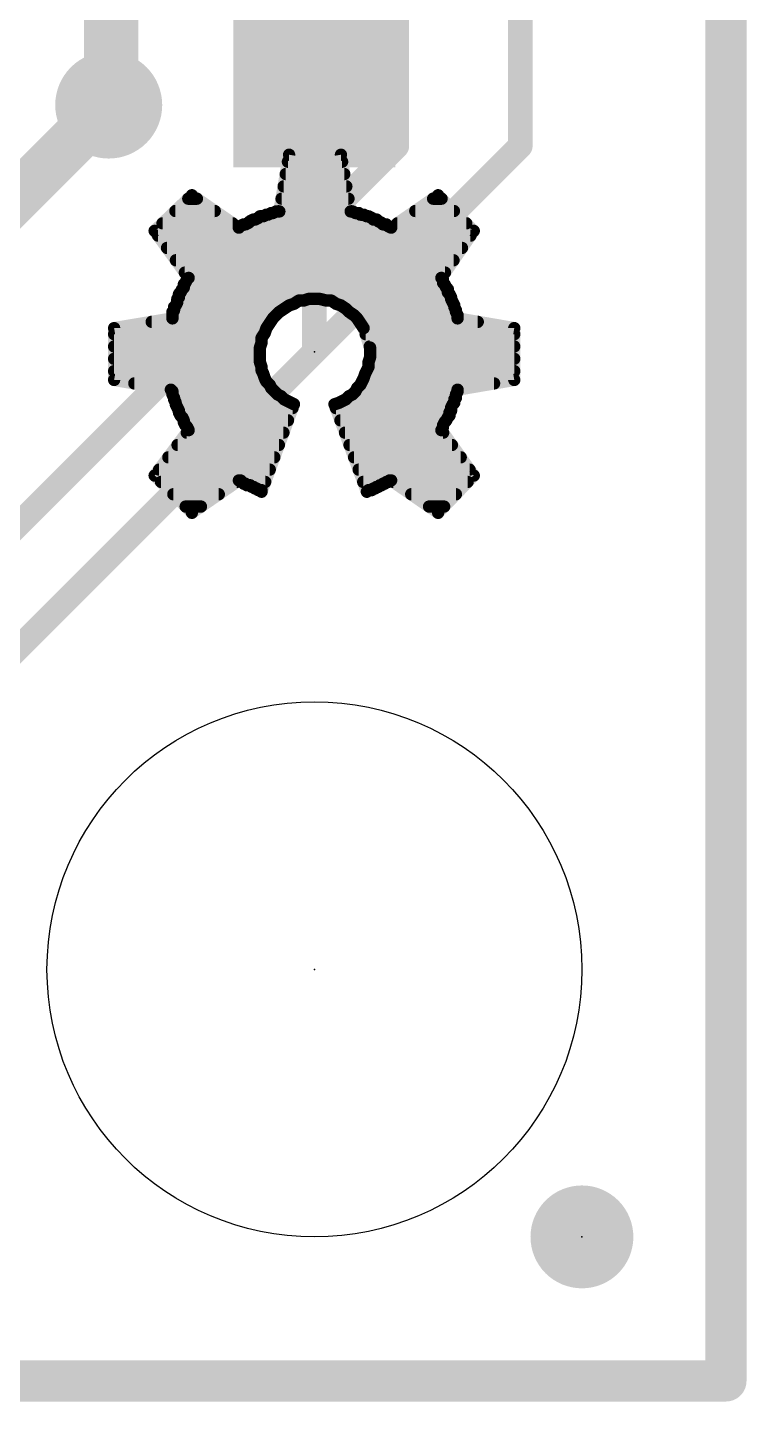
# Model space of a CAD drawing. Extents: x -41 to 66, y -18 to 51.
# Drawn here: x 21.09 to 25.53, y -0.13 to 8.35 of the extents above; entities that cross this region are included whole.
import ezdxf

# ---------------------------------------------------------------- set-up
doc = ezdxf.new("R2010")
doc.units = 0
for name, color, linetype in [('1', 12, 'CONTINUOUS'), ('16', 132, 'CONTINUOUS'), ('18', 110, 'CONTINUOUS'), ('20', 31, 'CONTINUOUS'), ('22', 40, 'CONTINUOUS'), ('23', 53, 'CONTINUOUS'), ('24', 53, 'CONTINUOUS'), ('51', 53, 'CONTINUOUS')]:
    doc.layers.add(name, color=color, linetype=linetype)

# ---------------------------------------------------------------- blocks, each defined once
blk = doc.blocks.new('PIE')
at = {"const_width": 0.5}
blk.add_lwpolyline([(0, -0.25, 1), (0, 0.25, 1), (0, -0.25)], format="xyb", dxfattribs=at)
blk = doc.blocks.new('RECT')
blk.add_solid([(-0.5, -0.5), (0.5, -0.5), (-0.5, 0.5), (0.5, 0.5)])
blk = doc.blocks.new('ROUNDV')
at = {"const_width": 0.5}
blk.add_lwpolyline([(0, -0.25, 1), (0, 0.25, 1), (0, -0.25)], format="xyb", dxfattribs=at)

msp = doc.modelspace()

# ---------------------------------------------------------------- linework, layer by layer
at = {"layer": '1'}
for points, const_width in [([(25.4, 50.8), (25.4, 0)], 0.254), ([(21.59, 7.874), (21.59, 11.43)], 0.3048), ([(22.86, 8.04), (22.86, 6.35)], 0.1524), ([(22.86, 6.35), (20.32, 3.81)], 0.1524), ([(25.4, 0), (0, 0)], 0.254)]:
    msp.add_lwpolyline(points, dxfattribs=dict(at, const_width=const_width))
for points, const_width in [([(22.8981, 8.04, 1), (22.8219, 8.04)], 0.0762), ([(21.5138, 7.874, 1), (21.6662, 7.874)], 0.1524), ([(22.8219, 6.35, 1), (22.8981, 6.35)], 0.0762), ([(22.8869, 6.3231, 1), (22.8331, 6.3769)], 0.0762), ([(25.4, -0.0635, 1), (25.4, 0.0635)], 0.127), ([(25.3365, 0, 1), (25.4635, 0)], 0.127)]:
    msp.add_lwpolyline(points, format="xyb", dxfattribs=dict(at, const_width=const_width))
at = {"layer": '16'}
for points, const_width in [([(25.4, 50.8), (25.4, 0)], 0.254), ([(24.13, 7.62), (24.13, 13.97)], 0.1524), ([(23.368, 7.62), (23.368, 12.192)], 0.1524), ([(21.6201, 9.21), (21.6201, 7.9041)], 0.3048), ([(21.6201, 7.9041), (21.59, 7.874)], 0.3048), ([(21.59, 7.874), (17.526, 3.81)], 0.3048), ([(19.05, 2.54), (24.13, 7.62)], 0.1524), ([(20.193, 4.445), (23.368, 7.62)], 0.1524), ([(25.4, 0), (0, 0)], 0.254)]:
    msp.add_lwpolyline(points, dxfattribs=dict(at, const_width=const_width))
for points, const_width in [([(21.674, 7.8502, 1), (21.5662, 7.958)], 0.1524), ([(21.5361, 7.9279, 1), (21.6439, 7.8201)], 0.1524), ([(21.6439, 7.8201, 1), (21.5361, 7.9279)], 0.1524), ([(21.5439, 7.9041, 1), (21.6963, 7.9041)], 0.1524), ([(23.3299, 7.62, 1), (23.4061, 7.62)], 0.0762), ([(23.3949, 7.5931, 1), (23.3411, 7.6469)], 0.0762), ([(24.0919, 7.62, 1), (24.1681, 7.62)], 0.0762), ([(24.1569, 7.5931, 1), (24.1031, 7.6469)], 0.0762), ([(25.4, -0.0635, 1), (25.4, 0.0635)], 0.127), ([(25.3365, 0, 1), (25.4635, 0)], 0.127)]:
    msp.add_lwpolyline(points, format="xyb", dxfattribs=dict(at, const_width=const_width))
at = {"layer": '20', "const_width": 0.2032}
for points in [[(25.4, 50.8), (25.4, 0)], [(25.4, 0), (0, 0)]]:
    msp.add_lwpolyline(points, dxfattribs=at)
at = {"layer": '20', "const_width": 0.1016}
for points in [[(25.4, -0.0508, 1), (25.4, 0.0508)], [(25.3492, 0, 1), (25.4508, 0)]]:
    msp.add_lwpolyline(points, format="xyb", dxfattribs=at)
at = {"layer": '20'}
msp.add_circle((22.86, 2.54), 1.651, dxfattribs=at)
at = {"layer": '22', "const_width": 0.076}
for points in [[(22.6434, 7.2174), (22.7034, 7.5674)], [(22.696, 7.524), (23.0308, 7.524)], [(22.7034, 7.5674), (23.0234, 7.5674)], [(23.0234, 7.5674), (23.0834, 7.2174)], [(22.6829, 7.448), (23.0439, 7.448)], [(22.6699, 7.372), (23.0569, 7.372)], [(21.8734, 7.0974), (22.1034, 7.3174)], [(22.0811, 7.296), (22.1344, 7.296)], [(22.1034, 7.3174), (22.3934, 7.1174)], [(22.6569, 7.296), (23.0699, 7.296)], [(23.3334, 7.1174), (23.6234, 7.3174)], [(23.5924, 7.296), (23.6448, 7.296)], [(23.6234, 7.3174), (23.8434, 7.0974)], [(22.0016, 7.22), (22.2446, 7.22)], [(22.4934, 7.1674), (22.5134, 7.1774)], [(22.5134, 7.1774), (22.5234, 7.1874)], [(22.5234, 7.1874), (22.5434, 7.1874)], [(22.5434, 7.1874), (22.5634, 7.1974)], [(22.5634, 7.1974), (22.5734, 7.1974)], [(22.5734, 7.1974), (22.5934, 7.2074)], [(22.5934, 7.2074), (22.6034, 7.2074)], [(22.6034, 7.2074), (22.6234, 7.2174)], [(22.6234, 7.2174), (22.6434, 7.2174)], [(22.6439, 7.22), (23.0829, 7.22)], [(23.0834, 7.2174), (23.0934, 7.2174)], [(23.0934, 7.2174), (23.1134, 7.2074)], [(23.1134, 7.2074), (23.1334, 7.2074)], [(23.1334, 7.2074), (23.1434, 7.1974)], [(23.1434, 7.1974), (23.1634, 7.1974)], [(23.1634, 7.1974), (23.1834, 7.1874)], [(23.1834, 7.1874), (23.1934, 7.1874)], [(23.1934, 7.1874), (23.2134, 7.1774)], [(23.2134, 7.1774), (23.2234, 7.1674)], [(23.4822, 7.22), (23.7208, 7.22)], [(22.0834, 6.8074), (21.8734, 7.0974)], [(21.9222, 7.144), (22.3548, 7.144)], [(22.3934, 7.1174), (22.4034, 7.1274)], [(22.4034, 7.1274), (22.4234, 7.1374)], [(22.4234, 7.1374), (22.4334, 7.1374)], [(22.4334, 7.1374), (22.4534, 7.1474)], [(22.4467, 7.144), (23.2768, 7.144)], [(22.4534, 7.1474), (22.4634, 7.1574)], [(22.4634, 7.1574), (22.4834, 7.1674)], [(22.4834, 7.1674), (22.4934, 7.1674)], [(23.2234, 7.1674), (23.2434, 7.1674)], [(23.2434, 7.1674), (23.2534, 7.1574)], [(23.2534, 7.1574), (23.2734, 7.1474)], [(23.2734, 7.1474), (23.2834, 7.1374)], [(23.2834, 7.1374), (23.3034, 7.1374)], [(23.3034, 7.1374), (23.3134, 7.1274)], [(23.3134, 7.1274), (23.3334, 7.1174)], [(23.372, 7.144), (23.7968, 7.144)], [(23.8434, 7.0974), (23.6434, 6.8074)], [(21.8947, 7.068), (23.8231, 7.068)], [(21.9497, 6.992), (23.7707, 6.992)], [(22.0047, 6.916), (23.7183, 6.916)], [(22.0598, 6.84), (23.6659, 6.84)], [(22.0434, 6.7374), (22.0534, 6.7474)], [(22.0534, 6.7674), (22.0634, 6.7774)], [(22.0534, 6.7474), (22.0534, 6.7674)], [(22.0534, 6.764), (23.6651, 6.764)], [(22.0634, 6.7774), (22.0734, 6.7974)], [(22.0734, 6.7974), (22.0834, 6.8074)], [(23.6434, 6.8074), (23.6534, 6.7974)], [(23.6534, 6.7974), (23.6534, 6.7774)], [(23.6534, 6.7774), (23.6634, 6.7674)], [(23.6634, 6.7674), (23.6734, 6.7474)], [(23.6734, 6.7474), (23.6834, 6.7374)], [(22.0134, 6.6774), (22.0234, 6.6874)], [(22.0134, 6.6574), (22.0134, 6.6774)], [(22.0234, 6.7074), (22.0334, 6.7174)], [(22.0234, 6.6874), (22.0234, 6.7074)], [(22.0234, 6.688), (23.7031, 6.688)], [(22.0334, 6.7174), (22.0434, 6.7374)], [(22.7634, 6.6674), (22.7334, 6.6474)], [(22.7934, 6.6674), (22.7634, 6.6674)], [(22.8234, 6.6774), (22.7934, 6.6674)], [(22.8934, 6.6774), (22.8234, 6.6774)], [(22.9334, 6.6674), (22.8934, 6.6774)], [(22.9634, 6.6674), (22.9334, 6.6674)], [(22.9934, 6.6474), (22.9634, 6.6674)], [(23.6834, 6.7374), (23.6834, 6.7174)], [(23.6834, 6.7174), (23.6934, 6.7074)], [(23.6934, 6.7074), (23.7034, 6.6874)], [(23.7034, 6.6874), (23.7034, 6.6774)], [(23.7034, 6.6774), (23.7234, 6.6374)], [(21.9834, 6.5974), (21.9934, 6.6074)], [(21.9834, 6.5574), (21.9834, 6.5974)], [(21.9934, 6.6274), (22.0034, 6.6374)], [(21.9934, 6.6074), (21.9934, 6.6274)], [(21.9934, 6.612), (22.6653, 6.612)], [(22.0034, 6.6374), (22.0134, 6.6574)], [(22.6434, 6.5974), (22.6034, 6.5574)], [(22.7034, 6.6374), (22.6434, 6.5974)], [(22.7334, 6.6474), (22.7034, 6.6374)], [(23.0234, 6.6374), (22.9934, 6.6474)], [(23.0534, 6.6174), (23.0234, 6.6374)], [(23.0734, 6.5974), (23.0534, 6.6174)], [(23.0588, 6.612), (23.7311, 6.612)], [(23.1034, 6.5774), (23.0734, 6.5974)], [(23.1234, 6.5574), (23.1034, 6.5774)], [(23.7234, 6.6374), (23.7234, 6.6274)], [(23.7234, 6.6274), (23.7334, 6.6074)], [(23.7334, 6.6074), (23.7334, 6.5974)], [(23.7334, 6.5974), (23.7434, 6.5774)], [(23.7434, 6.5774), (23.7434, 6.5574)], [(21.6234, 6.4974), (21.9834, 6.5574)], [(21.6234, 6.1774), (21.6234, 6.4974)], [(21.8552, 6.536), (22.5892, 6.536)], [(22.5634, 6.4974), (22.5534, 6.4674)], [(22.6034, 6.5574), (22.5634, 6.4974)], [(23.1634, 6.4974), (23.1234, 6.5574)], [(23.1376, 6.536), (23.8681, 6.536)], [(23.2034, 6.3774), (23.1634, 6.4974)], [(23.7434, 6.5574), (24.0934, 6.4974)], [(24.0934, 6.4974), (24.0934, 6.1774)], [(21.6234, 6.46), (22.5485, 6.46)], [(22.5334, 6.4074), (22.5234, 6.3774)], [(22.5534, 6.4674), (22.5334, 6.4374)], [(22.5334, 6.4374), (22.5334, 6.4074)], [(23.1759, 6.46), (24.0934, 6.46)], [(21.6234, 6.384), (22.5256, 6.384)], [(22.5234, 6.3774), (22.5234, 6.2874)], [(23.2012, 6.384), (24.0934, 6.384)], [(23.2034, 6.3174), (23.2034, 6.3774)], [(21.6234, 6.308), (22.5234, 6.308)], [(22.5234, 6.2874), (22.5334, 6.2574)], [(22.5334, 6.2574), (22.5334, 6.2374)], [(22.5334, 6.2374), (22.5434, 6.2174)], [(23.1734, 6.2174), (23.1934, 6.2574)], [(23.1934, 6.2874), (23.2034, 6.3174)], [(23.1934, 6.2574), (23.1934, 6.2874)], [(23.2003, 6.308), (24.0934, 6.308)], [(21.6234, 6.232), (22.5361, 6.232)], [(21.9734, 6.1174), (21.6234, 6.1774)], [(21.7481, 6.156), (22.5748, 6.156)], [(22.5434, 6.2174), (22.5534, 6.1874)], [(22.5534, 6.1874), (22.5634, 6.1674)], [(22.5634, 6.1674), (22.5834, 6.1474)], [(23.1434, 6.1474), (23.1634, 6.1874)], [(23.1477, 6.156), (23.9688, 6.156)], [(23.1634, 6.1874), (23.1734, 6.2174)], [(23.1807, 6.232), (24.0934, 6.232)], [(24.0934, 6.1774), (23.7434, 6.1174)], [(21.9834, 6.1074), (21.9734, 6.1174)], [(21.9834, 6.0874), (21.9834, 6.1074)], [(21.9934, 6.0674), (21.9834, 6.0874)], [(21.9871, 6.08), (22.6481, 6.08)], [(21.9934, 6.0574), (21.9934, 6.0674)], [(22.5834, 6.1474), (22.5934, 6.1274)], [(22.5934, 6.1274), (22.6334, 6.0874)], [(22.6334, 6.0874), (22.6534, 6.0774)], [(22.6534, 6.0774), (22.6734, 6.0574)], [(23.0534, 6.0574), (23.0734, 6.0774)], [(23.0734, 6.0774), (23.0934, 6.0874)], [(23.0787, 6.08), (23.7334, 6.08)], [(23.0934, 6.0874), (23.1134, 6.1074)], [(23.1134, 6.1074), (23.1234, 6.1274)], [(23.1234, 6.1274), (23.1434, 6.1474)], [(23.7334, 6.0674), (23.7234, 6.0574)], [(23.7434, 6.1074), (23.7334, 6.0874)], [(23.7334, 6.0874), (23.7334, 6.0674)], [(23.7434, 6.1174), (23.7434, 6.1074)], [(22.0034, 6.0374), (21.9934, 6.0574)], [(22.0034, 6.0274), (22.0034, 6.0374)], [(22.0234, 5.9874), (22.0034, 6.0274)], [(22.0151, 6.004), (22.7247, 6.004)], [(22.0234, 5.9774), (22.0234, 5.9874)], [(22.7334, 6.0274), (22.5334, 5.4874)], [(22.6734, 6.0574), (22.7334, 6.0274)], [(22.9834, 6.0274), (23.0134, 6.0374)], [(23.1834, 5.4874), (22.9834, 6.0274)], [(22.9921, 6.004), (23.7034, 6.004)], [(23.0134, 6.0374), (23.0534, 6.0574)], [(23.7034, 5.9874), (23.6934, 5.9774)], [(23.7134, 6.0274), (23.7034, 6.0074)], [(23.7034, 6.0074), (23.7034, 5.9874)], [(23.7234, 6.0374), (23.7134, 6.0274)], [(23.7234, 6.0574), (23.7234, 6.0374)], [(22.0334, 5.9574), (22.0234, 5.9774)], [(22.0434, 5.9474), (22.0334, 5.9574)], [(22.0534, 5.9274), (22.0434, 5.9474)], [(22.0531, 5.928), (22.6966, 5.928)], [(22.0534, 5.9174), (22.0534, 5.9274)], [(22.0634, 5.8974), (22.0534, 5.9174)], [(23.0202, 5.928), (23.6737, 5.928)], [(23.6634, 5.9174), (23.6534, 5.8974)], [(23.6734, 5.9274), (23.6634, 5.9174)], [(23.6834, 5.9474), (23.6734, 5.9274)], [(23.6934, 5.9574), (23.6834, 5.9474)], [(23.6934, 5.9774), (23.6934, 5.9574)], [(21.8734, 5.5874), (22.0834, 5.8674)], [(22.0734, 5.8874), (22.0634, 5.8974)], [(22.0719, 5.852), (22.6684, 5.852)], [(22.0834, 5.8674), (22.0734, 5.8874)], [(23.0484, 5.852), (23.6544, 5.852)], [(23.6534, 5.8874), (23.6434, 5.8674)], [(23.6434, 5.8674), (23.8434, 5.5874)], [(23.6534, 5.8974), (23.6534, 5.8874)], [(22.0149, 5.776), (22.6403, 5.776)], [(23.0765, 5.776), (23.7087, 5.776)], [(21.9579, 5.7), (22.6122, 5.7)], [(23.1046, 5.7), (23.7629, 5.7)], [(22.1034, 5.3574), (21.8734, 5.5874)], [(21.9009, 5.624), (22.584, 5.624)], [(23.1328, 5.624), (23.8172, 5.624)], [(23.8434, 5.5874), (23.6234, 5.3574)], [(21.9128, 5.548), (22.3798, 5.548)], [(22.3934, 5.5574), (22.1034, 5.3574)], [(22.4034, 5.5574), (22.3934, 5.5574)], [(22.4234, 5.5374), (22.4034, 5.5574)], [(22.4128, 5.548), (22.5559, 5.548)], [(22.4334, 5.5374), (22.4234, 5.5374)], [(22.4434, 5.5274), (22.4334, 5.5374)], [(22.4634, 5.5274), (22.4434, 5.5274)], [(22.4734, 5.5174), (22.4634, 5.5274)], [(22.4834, 5.5174), (22.4734, 5.5174)], [(22.4934, 5.5074), (22.4834, 5.5174)], [(22.5034, 5.5074), (22.4934, 5.5074)], [(22.5134, 5.4974), (22.5034, 5.5074)], [(22.5334, 5.4974), (22.5134, 5.4974)], [(22.5334, 5.4874), (22.5334, 5.4974)], [(23.1609, 5.548), (23.314, 5.548)], [(23.1934, 5.4974), (23.1834, 5.4874)], [(23.2134, 5.4974), (23.1934, 5.4974)], [(23.2234, 5.5074), (23.2134, 5.4974)], [(23.2334, 5.5074), (23.2234, 5.5074)], [(23.2434, 5.5174), (23.2334, 5.5074)], [(23.2534, 5.5174), (23.2434, 5.5174)], [(23.2634, 5.5274), (23.2534, 5.5174)], [(23.2734, 5.5274), (23.2634, 5.5274)], [(23.2834, 5.5374), (23.2734, 5.5274)], [(23.2934, 5.5374), (23.2834, 5.5374)], [(23.3034, 5.5474), (23.2934, 5.5374)], [(23.3134, 5.5474), (23.3034, 5.5474)], [(23.3234, 5.5574), (23.3134, 5.5474)], [(23.3334, 5.5574), (23.3234, 5.5574)], [(23.6234, 5.3574), (23.3334, 5.5574)], [(23.347, 5.548), (23.8057, 5.548)], [(21.9888, 5.472), (22.2696, 5.472)], [(22.0648, 5.396), (22.1594, 5.396)], [(23.4572, 5.472), (23.7331, 5.472)], [(23.5674, 5.396), (23.6604, 5.396)]]:
    msp.add_lwpolyline(points, dxfattribs=at)
at = {"layer": '22', "const_width": 0.038}
for points in [[(22.696, 7.543, 1), (22.696, 7.505)], [(22.7034, 7.5864, 1), (22.7034, 7.5484)], [(22.7221, 7.5642, 1), (22.6847, 7.5706)], [(23.0421, 7.5706, 1), (23.0047, 7.5642)], [(23.0234, 7.5484, 1), (23.0234, 7.5864)], [(23.0308, 7.505, 1), (23.0308, 7.543)], [(22.6829, 7.467, 1), (22.6829, 7.429)], [(23.0439, 7.429, 1), (23.0439, 7.467)], [(22.6699, 7.391, 1), (22.6699, 7.353)], [(23.0569, 7.353, 1), (23.0569, 7.391)], [(22.0811, 7.315, 1), (22.0811, 7.277)], [(22.1142, 7.333, 1), (22.0926, 7.3017)], [(22.1165, 7.3036, 1), (22.0903, 7.3311)], [(22.1344, 7.277, 1), (22.1344, 7.315)], [(22.6569, 7.315, 1), (22.6569, 7.277)], [(23.0699, 7.277, 1), (23.0699, 7.315)], [(23.5924, 7.315, 1), (23.5924, 7.277)], [(23.6368, 7.3308, 1), (23.61, 7.3039)], [(23.6342, 7.3017, 1), (23.6126, 7.333)], [(23.6448, 7.277, 1), (23.6448, 7.315)], [(22.0016, 7.239, 1), (22.0016, 7.201)], [(22.2446, 7.201, 1), (22.2446, 7.239)], [(22.5, 7.1908, 1), (22.5268, 7.1639)], [(22.5234, 7.2064, 1), (22.5234, 7.1684)], [(22.5219, 7.1604, 1), (22.5049, 7.1944)], [(22.5368, 7.1739, 1), (22.51, 7.2008)], [(22.5349, 7.2044, 1), (22.5519, 7.1704)], [(22.5434, 7.1684, 1), (22.5434, 7.2064)], [(22.5634, 7.2164, 1), (22.5634, 7.1784)], [(22.5649, 7.2144, 1), (22.5819, 7.1804)], [(22.5719, 7.1804, 1), (22.5549, 7.2144)], [(22.5734, 7.1784, 1), (22.5734, 7.2164)], [(22.5934, 7.2264, 1), (22.5934, 7.1884)], [(22.5949, 7.2244, 1), (22.6119, 7.1904)], [(22.6019, 7.1904, 1), (22.5849, 7.2244)], [(22.6034, 7.1884, 1), (22.6034, 7.2264)], [(22.6234, 7.2364, 1), (22.6234, 7.1984)], [(22.6319, 7.2004, 1), (22.6149, 7.2344)], [(22.6247, 7.2206, 1), (22.6621, 7.2142)], [(22.6439, 7.239, 1), (22.6439, 7.201)], [(22.6434, 7.1984, 1), (22.6434, 7.2364)], [(23.0834, 7.2364, 1), (23.0834, 7.1984)], [(23.0647, 7.2142, 1), (23.1021, 7.2206)], [(23.1019, 7.2344, 1), (23.0849, 7.2004)], [(23.0829, 7.201, 1), (23.0829, 7.239)], [(23.0934, 7.1984, 1), (23.0934, 7.2364)], [(23.1134, 7.2264, 1), (23.1134, 7.1884)], [(23.1049, 7.1904, 1), (23.1219, 7.2244)], [(23.1468, 7.2208, 1), (23.12, 7.1939)], [(23.1434, 7.2164, 1), (23.1434, 7.1784)], [(23.13, 7.1839, 1), (23.1568, 7.2108)], [(23.1334, 7.1884, 1), (23.1334, 7.2264)], [(23.1719, 7.2144, 1), (23.1549, 7.1804)], [(23.1634, 7.1784, 1), (23.1634, 7.2164)], [(23.1834, 7.2064, 1), (23.1834, 7.1684)], [(23.2019, 7.2044, 1), (23.1849, 7.1704)], [(23.1749, 7.1704, 1), (23.1919, 7.2044)], [(23.1934, 7.1684, 1), (23.1934, 7.2064)], [(23.2268, 7.1908, 1), (23.2, 7.1639)], [(23.2049, 7.1604, 1), (23.2219, 7.1944)], [(23.4822, 7.239, 1), (23.4822, 7.201)], [(23.7208, 7.201, 1), (23.7208, 7.239)], [(21.8888, 7.1085, 1), (21.858, 7.0862)], [(21.8603, 7.1111, 1), (21.8865, 7.0836)], [(21.9222, 7.163, 1), (21.9222, 7.125)], [(22.3548, 7.125, 1), (22.3548, 7.163)], [(22.38, 7.1308, 1), (22.4068, 7.1039)], [(22.3826, 7.1017, 1), (22.4042, 7.133)], [(22.3949, 7.1444, 1), (22.4119, 7.1104)], [(22.4168, 7.1139, 1), (22.39, 7.1408)], [(22.4234, 7.1564, 1), (22.4234, 7.1184)], [(22.4249, 7.1544, 1), (22.4419, 7.1204)], [(22.4319, 7.1204, 1), (22.4149, 7.1544)], [(22.4467, 7.163, 1), (22.4467, 7.125)], [(22.4334, 7.1184, 1), (22.4334, 7.1564)], [(22.44, 7.1608, 1), (22.4668, 7.1339)], [(22.4549, 7.1744, 1), (22.4719, 7.1404)], [(22.4619, 7.1304, 1), (22.4449, 7.1644)], [(22.4768, 7.1439, 1), (22.45, 7.1708)], [(22.4834, 7.1864, 1), (22.4834, 7.1484)], [(22.4849, 7.1844, 1), (22.5019, 7.1504)], [(22.4919, 7.1504, 1), (22.4749, 7.1844)], [(22.4934, 7.1484, 1), (22.4934, 7.1864)], [(23.2234, 7.1864, 1), (23.2234, 7.1484)], [(23.21, 7.1539, 1), (23.2368, 7.1808)], [(23.2568, 7.1808, 1), (23.23, 7.1539)], [(23.2619, 7.1744, 1), (23.2449, 7.1404)], [(23.24, 7.1439, 1), (23.2668, 7.1708)], [(23.2434, 7.1484, 1), (23.2434, 7.1864)], [(23.2868, 7.1608, 1), (23.26, 7.1339)], [(23.2834, 7.1564, 1), (23.2834, 7.1184)], [(23.2649, 7.1304, 1), (23.2819, 7.1644)], [(23.27, 7.1239, 1), (23.2968, 7.1508)], [(23.2768, 7.125, 1), (23.2768, 7.163)], [(23.3168, 7.1508, 1), (23.29, 7.1239)], [(23.3219, 7.1444, 1), (23.3049, 7.1104)], [(23.3, 7.1139, 1), (23.3268, 7.1408)], [(23.3034, 7.1184, 1), (23.3034, 7.1564)], [(23.3226, 7.133, 1), (23.3442, 7.1017)], [(23.3249, 7.1004, 1), (23.3419, 7.1344)], [(23.372, 7.163, 1), (23.372, 7.125)], [(23.7968, 7.125, 1), (23.7968, 7.163)], [(23.859, 7.0866, 1), (23.8278, 7.1082)], [(23.83, 7.0839, 1), (23.8568, 7.1108)], [(21.8947, 7.087, 1), (21.8947, 7.049)], [(23.8231, 7.049, 1), (23.8231, 7.087)], [(21.9497, 7.011, 1), (21.9497, 6.973)], [(22.0047, 6.935, 1), (22.0047, 6.897)], [(23.7183, 6.897, 1), (23.7183, 6.935)], [(23.7707, 6.973, 1), (23.7707, 7.011)], [(22.0598, 6.859, 1), (22.0598, 6.821)], [(23.6659, 6.821, 1), (23.6659, 6.859)], [(22.0724, 6.7674, 1), (22.0344, 6.7674)], [(22.0534, 6.783, 1), (22.0534, 6.745)], [(22.04, 6.7808, 1), (22.0668, 6.7539)], [(22.0668, 6.7339, 1), (22.04, 6.7608)], [(22.0464, 6.7859, 1), (22.0804, 6.7689)], [(22.0768, 6.7639, 1), (22.05, 6.7908)], [(22.06, 6.8108, 1), (22.0868, 6.7839)], [(22.0904, 6.7889, 1), (22.0564, 6.8059)], [(22.068, 6.7962, 1), (22.0988, 6.8185)], [(22.0968, 6.7939, 1), (22.07, 6.8208)], [(23.6568, 6.8208, 1), (23.63, 6.7939)], [(23.6278, 6.8182, 1), (23.659, 6.7966)], [(23.6724, 6.7974, 1), (23.6344, 6.7974)], [(23.6668, 6.7908, 1), (23.64, 6.7639)], [(23.6344, 6.7774, 1), (23.6724, 6.7774)], [(23.64, 6.7839, 1), (23.6668, 6.8108)], [(23.6804, 6.7759, 1), (23.6464, 6.7589)], [(23.65, 6.7539, 1), (23.6768, 6.7808)], [(23.6868, 6.7608, 1), (23.66, 6.7339)], [(23.6651, 6.745, 1), (23.6651, 6.783)], [(22.0324, 6.6774, 1), (21.9944, 6.6774)], [(22, 6.6908, 1), (22.0268, 6.6639)], [(22.0424, 6.7074, 1), (22.0044, 6.7074)], [(22.01, 6.7208, 1), (22.0368, 6.6939)], [(22.0234, 6.707, 1), (22.0234, 6.669)], [(22.0044, 6.6874, 1), (22.0424, 6.6874)], [(22.0368, 6.6739, 1), (22.01, 6.7008)], [(22.0164, 6.7259, 1), (22.0504, 6.7089)], [(22.0468, 6.7039, 1), (22.02, 6.7308)], [(22.03, 6.7508, 1), (22.0568, 6.7239)], [(22.0604, 6.7289, 1), (22.0264, 6.7459)], [(22.0344, 6.7474, 1), (22.0724, 6.7474)], [(22.7634, 6.6864, 1), (22.7634, 6.6484)], [(22.7739, 6.6516, 1), (22.7529, 6.6832)], [(22.7874, 6.6854, 1), (22.7994, 6.6493)], [(22.7934, 6.6484, 1), (22.7934, 6.6864)], [(22.8234, 6.6964, 1), (22.8234, 6.6584)], [(22.8294, 6.6593, 1), (22.8174, 6.6954)], [(22.898, 6.6958, 1), (22.8888, 6.6589)], [(22.8934, 6.6584, 1), (22.8934, 6.6964)], [(22.9334, 6.6864, 1), (22.9334, 6.6484)], [(22.9288, 6.6489, 1), (22.938, 6.6858)], [(22.9739, 6.6832, 1), (22.9529, 6.6516)], [(22.9634, 6.6484, 1), (22.9634, 6.6864)], [(23.6564, 6.7389, 1), (23.6904, 6.7559)], [(23.7024, 6.7374, 1), (23.6644, 6.7374)], [(23.6968, 6.7308, 1), (23.67, 6.7039)], [(23.6644, 6.7174, 1), (23.7024, 6.7174)], [(23.67, 6.7239, 1), (23.6968, 6.7508)], [(23.7104, 6.7159, 1), (23.6764, 6.6989)], [(23.68, 6.6939, 1), (23.7068, 6.7208)], [(23.7224, 6.6874, 1), (23.6844, 6.6874)], [(23.7204, 6.6859, 1), (23.6864, 6.6689)], [(23.6864, 6.6789, 1), (23.7204, 6.6959)], [(23.7031, 6.669, 1), (23.7031, 6.707)], [(22.0024, 6.5974, 1), (21.9644, 6.5974)], [(21.97, 6.6108, 1), (21.9968, 6.5839)], [(22.0124, 6.6274, 1), (21.9744, 6.6274)], [(21.98, 6.6408, 1), (22.0068, 6.6139)], [(21.9934, 6.631, 1), (21.9934, 6.593)], [(21.9744, 6.6074, 1), (22.0124, 6.6074)], [(22.0068, 6.5939, 1), (21.98, 6.6208)], [(21.9864, 6.6459, 1), (22.0204, 6.6289)], [(22.0168, 6.6239, 1), (21.99, 6.6508)], [(21.9944, 6.6574, 1), (22.0324, 6.6574)], [(22.0304, 6.6489, 1), (21.9964, 6.6659)], [(22.6329, 6.6132, 1), (22.6539, 6.5816)], [(22.6568, 6.5839, 1), (22.63, 6.6108)], [(22.6653, 6.593, 1), (22.6653, 6.631)], [(22.6974, 6.6554, 1), (22.7094, 6.6193)], [(22.7139, 6.6216, 1), (22.6929, 6.6532)], [(22.7229, 6.6632, 1), (22.7439, 6.6316)], [(22.7394, 6.6293, 1), (22.7274, 6.6654)], [(22.9994, 6.6654, 1), (22.9874, 6.6293)], [(22.9829, 6.6316, 1), (23.0039, 6.6632)], [(23.0339, 6.6532, 1), (23.0129, 6.6216)], [(23.0174, 6.6193, 1), (23.0294, 6.6554)], [(23.0668, 6.6308, 1), (23.04, 6.6039)], [(23.0588, 6.631, 1), (23.0588, 6.593)], [(23.0429, 6.6016, 1), (23.0639, 6.6332)], [(23.0839, 6.6132, 1), (23.0629, 6.5816)], [(23.06, 6.5839, 1), (23.0868, 6.6108)], [(23.1168, 6.5908, 1), (23.09, 6.5639)], [(23.6844, 6.6774, 1), (23.7224, 6.6774)], [(23.7424, 6.6374, 1), (23.7044, 6.6374)], [(23.7404, 6.6359, 1), (23.7064, 6.6189)], [(23.7044, 6.6274, 1), (23.7424, 6.6274)], [(23.7064, 6.6289, 1), (23.7404, 6.6459)], [(23.7524, 6.6074, 1), (23.7144, 6.6074)], [(23.7504, 6.6059, 1), (23.7164, 6.5889)], [(23.7144, 6.5974, 1), (23.7524, 6.5974)], [(23.7164, 6.5989, 1), (23.7504, 6.6159)], [(23.7624, 6.5774, 1), (23.7244, 6.5774)], [(23.7311, 6.593, 1), (23.7311, 6.631)], [(21.6424, 6.4974, 1), (21.6044, 6.4974)], [(21.6203, 6.5161, 1), (21.6265, 6.4786)], [(21.8552, 6.555, 1), (21.8552, 6.517)], [(21.9644, 6.5574, 1), (22.0024, 6.5574)], [(21.9865, 6.5386, 1), (21.9803, 6.5761)], [(22.5814, 6.4914, 1), (22.5454, 6.5034)], [(22.59, 6.5708, 1), (22.6168, 6.5439)], [(22.6192, 6.5468, 1), (22.5876, 6.5679)], [(22.5892, 6.517, 1), (22.5892, 6.555)], [(23.0929, 6.5616, 1), (23.1139, 6.5932)], [(23.1392, 6.5679, 1), (23.1076, 6.5468)], [(23.11, 6.5439, 1), (23.1368, 6.5708)], [(23.1376, 6.555, 1), (23.1376, 6.517)], [(23.1814, 6.5034, 1), (23.1454, 6.4914)], [(23.7466, 6.5761, 1), (23.7402, 6.5386)], [(23.7244, 6.5574, 1), (23.7624, 6.5574)], [(23.7264, 6.5689, 1), (23.7604, 6.5859)], [(23.8681, 6.517, 1), (23.8681, 6.555)], [(24.1124, 6.4974, 1), (24.0744, 6.4974)], [(24.0902, 6.4786, 1), (24.0966, 6.5161)], [(21.6234, 6.479, 1), (21.6234, 6.441)], [(22.5524, 6.4374, 1), (22.5144, 6.4374)], [(22.5176, 6.4479, 1), (22.5492, 6.4268)], [(22.5514, 6.4014, 1), (22.5154, 6.4134)], [(22.5354, 6.4734, 1), (22.5714, 6.4614)], [(22.5692, 6.4568, 1), (22.5376, 6.4779)], [(22.5476, 6.5079, 1), (22.5792, 6.4868)], [(22.5485, 6.441, 1), (22.5485, 6.479)], [(23.1476, 6.4868, 1), (23.1792, 6.5079)], [(23.1759, 6.479, 1), (23.1759, 6.441)], [(24.0934, 6.441, 1), (24.0934, 6.479)], [(21.6234, 6.403, 1), (21.6234, 6.365)], [(22.5424, 6.3774, 1), (22.5044, 6.3774)], [(22.5054, 6.3834, 1), (22.5414, 6.3714)], [(22.5144, 6.4074, 1), (22.5524, 6.4074)], [(22.5256, 6.365, 1), (22.5256, 6.403)], [(23.2012, 6.403, 1), (23.2012, 6.365)], [(23.2224, 6.3774, 1), (23.1844, 6.3774)], [(23.1854, 6.3714, 1), (23.2214, 6.3834)], [(24.0934, 6.365, 1), (24.0934, 6.403)], [(21.6234, 6.327, 1), (21.6234, 6.289)], [(22.5414, 6.2934, 1), (22.5054, 6.2814)], [(22.5044, 6.2874, 1), (22.5424, 6.2874)], [(22.5524, 6.2574, 1), (22.5144, 6.2574)], [(22.5504, 6.2459, 1), (22.5164, 6.2289)], [(22.5154, 6.2514, 1), (22.5514, 6.2634)], [(22.5234, 6.289, 1), (22.5234, 6.327)], [(23.2124, 6.2874, 1), (23.1744, 6.2874)], [(23.1754, 6.2934, 1), (23.2114, 6.2814)], [(23.1744, 6.2574, 1), (23.2124, 6.2574)], [(23.2104, 6.2489, 1), (23.1764, 6.2659)], [(23.2003, 6.327, 1), (23.2003, 6.289)], [(23.1844, 6.3174, 1), (23.2224, 6.3174)], [(23.2214, 6.3114, 1), (23.1854, 6.3234)], [(24.0934, 6.289, 1), (24.0934, 6.327)], [(21.6234, 6.251, 1), (21.6234, 6.213)], [(21.6266, 6.1961, 1), (21.6202, 6.1586)], [(21.6044, 6.1774, 1), (21.6424, 6.1774)], [(21.7481, 6.175, 1), (21.7481, 6.137)], [(22.5144, 6.2374, 1), (22.5524, 6.2374)], [(22.5614, 6.2234, 1), (22.5254, 6.2114)], [(22.5264, 6.2089, 1), (22.5604, 6.2259)], [(22.5704, 6.1959, 1), (22.5364, 6.1789)], [(22.5354, 6.1814, 1), (22.5714, 6.1934)], [(22.5361, 6.213, 1), (22.5361, 6.251)], [(22.5768, 6.1808, 1), (22.55, 6.1539)], [(22.5464, 6.1589, 1), (22.5804, 6.1759)], [(22.5748, 6.137, 1), (22.5748, 6.175)], [(23.1477, 6.175, 1), (23.1477, 6.137)], [(23.1454, 6.1934, 1), (23.1814, 6.1814)], [(23.1804, 6.1789, 1), (23.1464, 6.1959)], [(23.1564, 6.2259, 1), (23.1904, 6.2089)], [(23.1914, 6.2114, 1), (23.1554, 6.2234)], [(23.1807, 6.251, 1), (23.1807, 6.213)], [(23.9688, 6.137, 1), (23.9688, 6.175)], [(24.0744, 6.1774, 1), (24.1124, 6.1774)], [(24.0966, 6.1586, 1), (24.0902, 6.1961)], [(24.0934, 6.213, 1), (24.0934, 6.251)], [(21.9868, 6.1308, 1), (21.96, 6.1039)], [(22.0024, 6.1074, 1), (21.9644, 6.1074)], [(22.0004, 6.0959, 1), (21.9664, 6.0789)], [(21.9644, 6.0874, 1), (22.0024, 6.0874)], [(21.9871, 6.099, 1), (21.9871, 6.061)], [(21.97, 6.0939, 1), (21.9968, 6.1208)], [(21.9702, 6.0986, 1), (21.9766, 6.1361)], [(22.0124, 6.0674, 1), (21.9744, 6.0674)], [(22.6004, 6.1559, 1), (22.5664, 6.1389)], [(22.57, 6.1339, 1), (22.5968, 6.1608)], [(22.6068, 6.1408, 1), (22.58, 6.1139)], [(22.5764, 6.1189, 1), (22.6104, 6.1359)], [(22.6419, 6.1044, 1), (22.6249, 6.0704)], [(22.62, 6.0739, 1), (22.6468, 6.1008)], [(22.6668, 6.0908, 1), (22.64, 6.0639)], [(22.6449, 6.0604, 1), (22.6619, 6.0944)], [(22.6481, 6.061, 1), (22.6481, 6.099)], [(23.0649, 6.0944, 1), (23.0819, 6.0604)], [(23.0787, 6.099, 1), (23.0787, 6.061)], [(23.0868, 6.0639, 1), (23.06, 6.0908)], [(23.08, 6.1008, 1), (23.1068, 6.0739)], [(23.1019, 6.0704, 1), (23.0849, 6.1044)], [(23.0964, 6.1159, 1), (23.1304, 6.0989)], [(23.1268, 6.0939, 1), (23.1, 6.1208)], [(23.11, 6.1408, 1), (23.1368, 6.1139)], [(23.1404, 6.1189, 1), (23.1064, 6.1359)], [(23.1264, 6.1559, 1), (23.1604, 6.1389)], [(23.1568, 6.1339, 1), (23.13, 6.1608)], [(23.7524, 6.0874, 1), (23.7144, 6.0874)], [(23.7164, 6.0959, 1), (23.7504, 6.0789)], [(23.7624, 6.1174, 1), (23.7244, 6.1174)], [(23.7402, 6.1361, 1), (23.7466, 6.0986)], [(23.7244, 6.1074, 1), (23.7624, 6.1074)], [(23.7604, 6.0989, 1), (23.7264, 6.1159)], [(23.7334, 6.061, 1), (23.7334, 6.099)], [(22.0104, 6.0659, 1), (21.9764, 6.0489)], [(21.9744, 6.0574, 1), (22.0124, 6.0574)], [(21.9764, 6.0589, 1), (22.0104, 6.0759)], [(22.0224, 6.0374, 1), (21.9844, 6.0374)], [(22.0204, 6.0359, 1), (21.9864, 6.0189)], [(21.9844, 6.0274, 1), (22.0224, 6.0274)], [(21.9864, 6.0289, 1), (22.0204, 6.0459)], [(22.0151, 6.023, 1), (22.0151, 5.985)], [(22.0424, 5.9874, 1), (22.0044, 5.9874)], [(22.6819, 6.0744, 1), (22.6649, 6.0404)], [(22.66, 6.0439, 1), (22.6868, 6.0708)], [(22.7512, 6.0208, 1), (22.7156, 6.034)], [(22.7247, 5.985, 1), (22.7247, 6.023)], [(22.7249, 6.0104, 1), (22.7419, 6.0444)], [(23.0012, 6.034, 1), (22.9656, 6.0208)], [(22.9774, 6.0454, 1), (22.9894, 6.0093)], [(22.9921, 6.023, 1), (22.9921, 5.985)], [(23.0049, 6.0544, 1), (23.0219, 6.0204)], [(23.0194, 6.0193, 1), (23.0074, 6.0554)], [(23.04, 6.0708, 1), (23.0668, 6.0439)], [(23.0619, 6.0404, 1), (23.0449, 6.0744)], [(23.7224, 6.0074, 1), (23.6844, 6.0074)], [(23.6864, 6.0159, 1), (23.7204, 5.9989)], [(23.7168, 5.9739, 1), (23.69, 6.0008)], [(23.7, 6.0408, 1), (23.7268, 6.0139)], [(23.7304, 6.0189, 1), (23.6964, 6.0359)], [(23.7034, 5.985, 1), (23.7034, 6.023)], [(23.7424, 6.0574, 1), (23.7044, 6.0574)], [(23.71, 6.0708, 1), (23.7368, 6.0439)], [(23.7044, 6.0374, 1), (23.7424, 6.0374)], [(23.7368, 6.0239, 1), (23.71, 6.0508)], [(23.7144, 6.0674, 1), (23.7524, 6.0674)], [(23.7468, 6.0539, 1), (23.72, 6.0808)], [(22.0404, 5.9859, 1), (22.0064, 5.9689)], [(22.0044, 5.9774, 1), (22.0424, 5.9774)], [(22.0064, 5.9789, 1), (22.0404, 5.9959)], [(22.0468, 5.9708, 1), (22.02, 5.9439)], [(22.0164, 5.9489, 1), (22.0504, 5.9659)], [(22.0604, 5.9559, 1), (22.0264, 5.9389)], [(22.03, 5.9339, 1), (22.0568, 5.9608)], [(22.0531, 5.947, 1), (22.0531, 5.909)], [(22.0724, 5.9274, 1), (22.0344, 5.9274)], [(22.0704, 5.9259, 1), (22.0364, 5.9089)], [(22.0344, 5.9174, 1), (22.0724, 5.9174)], [(22.0364, 5.9189, 1), (22.0704, 5.9359)], [(22.6966, 5.909, 1), (22.6966, 5.947)], [(23.0202, 5.947, 1), (23.0202, 5.909)], [(23.65, 5.9308, 1), (23.6768, 5.9039)], [(23.6804, 5.9089, 1), (23.6464, 5.9259)], [(23.6564, 5.9359, 1), (23.6904, 5.9189)], [(23.6868, 5.9139, 1), (23.66, 5.9408)], [(23.67, 5.9608, 1), (23.6968, 5.9339)], [(23.7004, 5.9389, 1), (23.6664, 5.9559)], [(23.6737, 5.909, 1), (23.6737, 5.947)], [(23.7124, 5.9774, 1), (23.6744, 5.9774)], [(23.68, 5.9908, 1), (23.7068, 5.9639)], [(23.6744, 5.9574, 1), (23.7124, 5.9574)], [(23.7068, 5.9439, 1), (23.68, 5.9708)], [(23.6844, 5.9874, 1), (23.7224, 5.9874)], [(22.0768, 5.9108, 1), (22.05, 5.8839)], [(22.0464, 5.8889, 1), (22.0804, 5.9059)], [(22.0719, 5.871, 1), (22.0719, 5.833)], [(22.0904, 5.8959, 1), (22.0564, 5.8789)], [(22.06, 5.8739, 1), (22.0868, 5.9008)], [(22.0664, 5.8589, 1), (22.1004, 5.8759)], [(22.0986, 5.856, 1), (22.0682, 5.8788)], [(22.6684, 5.833, 1), (22.6684, 5.871)], [(23.0484, 5.871, 1), (23.0484, 5.833)], [(23.6589, 5.8784, 1), (23.6279, 5.8563)], [(23.6264, 5.8759, 1), (23.6604, 5.8589)], [(23.6724, 5.8974, 1), (23.6344, 5.8974)], [(23.6364, 5.9059, 1), (23.6704, 5.8889)], [(23.6344, 5.8874, 1), (23.6724, 5.8874)], [(23.6704, 5.8789, 1), (23.6364, 5.8959)], [(23.6544, 5.833, 1), (23.6544, 5.871)], [(22.0149, 5.795, 1), (22.0149, 5.757)], [(22.6403, 5.757, 1), (22.6403, 5.795)], [(23.0765, 5.795, 1), (23.0765, 5.757)], [(23.7087, 5.757, 1), (23.7087, 5.795)], [(21.9579, 5.719, 1), (21.9579, 5.681)], [(22.6122, 5.681, 1), (22.6122, 5.719)], [(23.1046, 5.719, 1), (23.1046, 5.681)], [(23.7629, 5.681, 1), (23.7629, 5.719)], [(21.8868, 5.6008, 1), (21.86, 5.5739)], [(21.8582, 5.5988, 1), (21.8886, 5.576)], [(21.9009, 5.643, 1), (21.9009, 5.605)], [(22.584, 5.605, 1), (22.584, 5.643)], [(23.1328, 5.643, 1), (23.1328, 5.605)], [(23.8172, 5.605, 1), (23.8172, 5.643)], [(23.8279, 5.5763, 1), (23.8589, 5.5984)], [(23.8571, 5.5742, 1), (23.8297, 5.6005)], [(21.9128, 5.567, 1), (21.9128, 5.529)], [(22.3934, 5.5764, 1), (22.3934, 5.5384)], [(22.3798, 5.529, 1), (22.3798, 5.567)], [(22.4042, 5.5417, 1), (22.3826, 5.573)], [(22.4168, 5.5708, 1), (22.39, 5.5439)], [(22.4128, 5.567, 1), (22.4128, 5.529)], [(22.4034, 5.5384, 1), (22.4034, 5.5764)], [(22.4234, 5.5564, 1), (22.4234, 5.5184)], [(22.41, 5.5239, 1), (22.4368, 5.5508)], [(22.4468, 5.5508, 1), (22.42, 5.5239)], [(22.4434, 5.5464, 1), (22.4434, 5.5084)], [(22.43, 5.5139, 1), (22.4568, 5.5408)], [(22.4334, 5.5184, 1), (22.4334, 5.5564)], [(22.4768, 5.5408, 1), (22.45, 5.5139)], [(22.4734, 5.5364, 1), (22.4734, 5.4984)], [(22.46, 5.5039, 1), (22.4868, 5.5308)], [(22.4634, 5.5084, 1), (22.4634, 5.5464)], [(22.4968, 5.5308, 1), (22.47, 5.5039)], [(22.4934, 5.5264, 1), (22.4934, 5.4884)], [(22.48, 5.4939, 1), (22.5068, 5.5208)], [(22.4834, 5.4984, 1), (22.4834, 5.5364)], [(22.5168, 5.5208, 1), (22.49, 5.4939)], [(22.5134, 5.5164, 1), (22.5134, 5.4784)], [(22.5, 5.4839, 1), (22.5268, 5.5108)], [(22.5034, 5.4884, 1), (22.5034, 5.5264)], [(22.5524, 5.4974, 1), (22.5144, 5.4974)], [(22.5156, 5.494, 1), (22.5512, 5.4808)], [(22.5334, 5.4784, 1), (22.5334, 5.5164)], [(22.5559, 5.529, 1), (22.5559, 5.567)], [(23.1609, 5.567, 1), (23.1609, 5.529)], [(23.17, 5.5008, 1), (23.1968, 5.4739)], [(23.1656, 5.4808, 1), (23.2012, 5.494)], [(23.1934, 5.5164, 1), (23.1934, 5.4784)], [(23.2068, 5.4839, 1), (23.18, 5.5108)], [(23.2, 5.5108, 1), (23.2268, 5.4839)], [(23.2234, 5.5264, 1), (23.2234, 5.4884)], [(23.2368, 5.4939, 1), (23.21, 5.5208)], [(23.2134, 5.4784, 1), (23.2134, 5.5164)], [(23.22, 5.5208, 1), (23.2468, 5.4939)], [(23.2434, 5.5364, 1), (23.2434, 5.4984)], [(23.2568, 5.5039, 1), (23.23, 5.5308)], [(23.2334, 5.4884, 1), (23.2334, 5.5264)], [(23.24, 5.5308, 1), (23.2668, 5.5039)], [(23.2634, 5.5464, 1), (23.2634, 5.5084)], [(23.2768, 5.5139, 1), (23.25, 5.5408)], [(23.2534, 5.4984, 1), (23.2534, 5.5364)], [(23.26, 5.5408, 1), (23.2868, 5.5139)], [(23.2834, 5.5564, 1), (23.2834, 5.5184)], [(23.2968, 5.5239, 1), (23.27, 5.5508)], [(23.2734, 5.5084, 1), (23.2734, 5.5464)], [(23.28, 5.5508, 1), (23.3068, 5.5239)], [(23.3034, 5.5664, 1), (23.3034, 5.5284)], [(23.3168, 5.5339, 1), (23.29, 5.5608)], [(23.2934, 5.5184, 1), (23.2934, 5.5564)], [(23.3, 5.5608, 1), (23.3268, 5.5339)], [(23.3234, 5.5764, 1), (23.3234, 5.5384)], [(23.3368, 5.5439, 1), (23.31, 5.5708)], [(23.3134, 5.5284, 1), (23.3134, 5.5664)], [(23.314, 5.529, 1), (23.314, 5.567)], [(23.3442, 5.573, 1), (23.3226, 5.5417)], [(23.347, 5.567, 1), (23.347, 5.529)], [(23.3334, 5.5384, 1), (23.3334, 5.5764)], [(23.8057, 5.529, 1), (23.8057, 5.567)], [(21.9888, 5.491, 1), (21.9888, 5.453)], [(22.0648, 5.415, 1), (22.0648, 5.377)], [(22.1594, 5.377, 1), (22.1594, 5.415)], [(22.2696, 5.453, 1), (22.2696, 5.491)], [(22.5144, 5.4874, 1), (22.5524, 5.4874)], [(23.4572, 5.491, 1), (23.4572, 5.453)], [(23.5674, 5.415, 1), (23.5674, 5.377)], [(23.6604, 5.377, 1), (23.6604, 5.415)], [(23.7331, 5.453, 1), (23.7331, 5.491)], [(22.0926, 5.373, 1), (22.1142, 5.3417)], [(22.09, 5.3439, 1), (22.1168, 5.3708)], [(23.6097, 5.3705, 1), (23.6371, 5.3442)], [(23.6126, 5.3417, 1), (23.6342, 5.373)]]:
    msp.add_lwpolyline(points, format="xyb", dxfattribs=at)
at = {"layer": '23'}
for p in [(22.86, 2.54), (24.511, 0.889)]:
    msp.add_point(p, dxfattribs=at)
at = {"layer": '24'}
for p in [(22.86, 6.35), (24.511, 0.889)]:
    msp.add_point(p, dxfattribs=at)

# ---------------------------------------------------------------- block references
at = {"layer": '1', "xscale": 1.1, "rotation": 90}
msp.add_blockref('RECT', (22.86, 8.04), dxfattribs=at)
at = {"layer": '1', "xscale": 0.635, "yscale": 0.635}
msp.add_blockref('PIE', (24.511, 0.889), dxfattribs=at)
at = {"layer": '16', "xscale": 0.635, "yscale": 0.635}
msp.add_blockref('PIE', (24.511, 0.889), dxfattribs=at)
at = {"layer": '18', "xscale": 0.6604, "yscale": 0.6604}
msp.add_blockref('ROUNDV', (21.59, 7.874), dxfattribs=at)
msp.add_blockref('ROUNDV', (21.59, 7.874), dxfattribs=at)
at = {"layer": '51', "xscale": 0.5001, "yscale": 0.95, "rotation": 90}
msp.add_blockref('RECT', (22.8549, 8.3018), dxfattribs=at)

doc.saveas('drawing.dxf')
